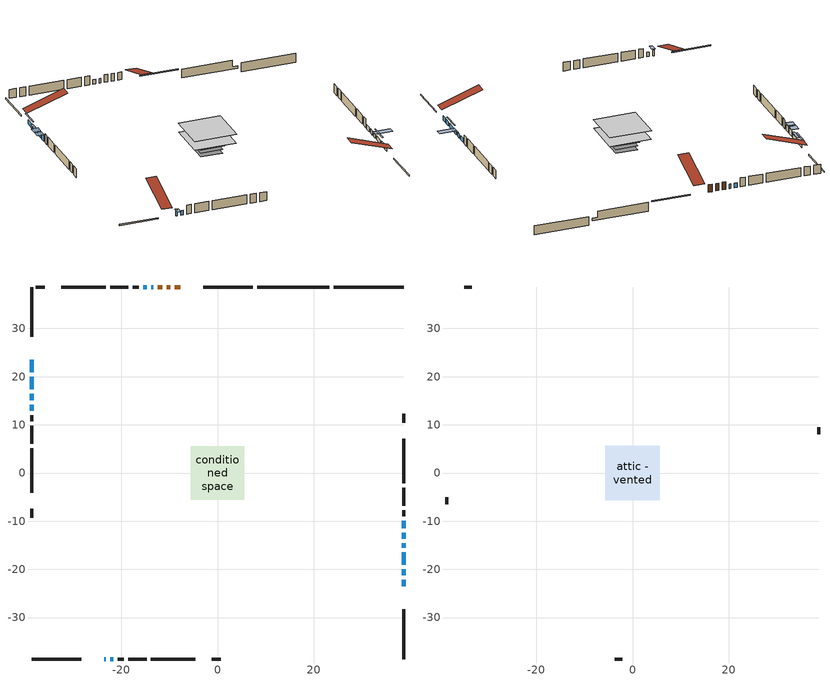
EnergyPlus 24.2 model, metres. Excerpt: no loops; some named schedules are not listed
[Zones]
conditioned space
 floor outside (Floor1 construction): -1,-1 -1,1 1,1 1,-1 z1.37
 floor adiabatic (AdiabaticFloorConstruction): -5.54,-5.54 -5.54,5.54 5.54,5.54 5.54,-5.54 z1.37
 floor foundation (Slab1 construction): -2.9,-2.9 -2.9,2.9 2.9,2.9 2.9,-2.9 z-2.13
 floor foundation (Slab1 construction 1): -2.95,-2.95 -2.95,2.95 2.95,2.95 2.95,-2.95 z-1.07
 floor foundation (Slab3 construction): -3.28,-3.28 -3.28,3.28 3.28,3.28 3.28,-3.28 z0
 wall outside (RimJoist1 construction): 7.34,38.61 -3,38.61 / -38.61,-38.61 -28.27,-38.61 / -38.61,38.61 -38.61,28.27 / 38.61,-38.61 38.61,-28.27 z1.37:1.67
 wall outside (AdiabaticWallConstruction 1): -7.75,38.61 -8.83,38.61 / -9.76,38.61 -10.57,38.61 / -11.5,38.61 -12.41,38.61 z1.37:3.4
 wall outside (AdiabaticWallConstruction): -23.52,-38.61 -23.19,-38.61 z1.37:2.97; -22.26,-38.61 -21.62,-38.61 / -13.33,38.61 -13.73,38.61 / 38.61,-23.52 38.61,-22.19 / 38.61,-21.27 38.61,-20 / -14.65,38.61 -15.42,38.61 / 38.61,-13.61 38.61,-12.39 / 38.61,-11.46 38.61,-9.92 z1.37:2.59; -38.61,23.52 -38.61,20.92 / 38.61,-19.07 38.61,-16.48 z1.37:2.49; -38.61,20 -38.61,17.4 z1.37:2.39; -38.61,16.48 -38.61,15.1 / -38.61,14.18 -38.61,12.96 z1.37:3; 38.61,-15.55 38.61,-14.53 z1.37:2.29
 wall outside (Wall1 construction): -16.35,38.61 -17.62,38.61 / -20.7,-38.61 -19.42,-38.61 / -38.61,12.03 -38.61,10.76 / 38.61,-8.99 38.61,-7.72 z1.37:3.81
 wall outside (Wall2 construction): -18.55,38.61 -22.31,38.61 / -18.49,-38.61 -14.73,-38.61 / -38.61,9.83 -38.61,6.07 / 38.61,-6.79 38.61,-3.03 z1.37:3.81
 wall outside (Wall3 construction): -23.24,38.61 -32.45,38.61 / -13.8,-38.61 -4.59,-38.61 / -38.61,5.14 -38.61,-4.08 / 38.61,-2.1 38.61,7.12 z1.37:3.81
 wall outside (Wall5 construction): -35.81,38.61 -37.68,38.61 / -1.23,-38.61 0.64,-38.61 / -38.61,-7.44 -38.61,-9.3 / 38.61,10.47 38.61,12.34 z1.37:3.81
 wall foundation (FoundationWall1 construction): 38.61,38.61 24.13,38.61 z-2.13:0.31
 wall foundation (FoundationWall2 construction): 8.26,38.61,-1.07 8.26,38.61,1.37 21.71,38.61,1.37 21.71,38.61,-0.39 23.2,38.61,-0.39 23.2,38.61,-1.07
 window (WindowConstruction 11): -23.52,-38.61 -23.19,-38.61 z1.37:2.97
 window (WindowConstruction 5): -22.26,-38.61 -21.62,-38.61 z1.37:2.59
 window (WindowConstruction 6): -13.34,38.61 -13.73,38.61 z1.37:2.59
 window (WindowConstruction 7): -38.61,23.52 -38.61,20.92 z1.37:2.49
 window (WindowConstruction 8): 38.61,-23.52 38.61,-22.2 z1.37:2.59
 window (WindowConstruction 9): 38.61,-21.27 38.61,-20 z1.37:2.59
 window (WindowConstruction 10): 38.61,-19.07 38.61,-16.48 z1.37:2.49
 window (WindowConstruction 13): -38.61,20 -38.61,17.4 z1.37:2.38
 window (WindowConstruction): -38.61,16.48 -38.61,15.1 z1.37:2.99
 window (WindowConstruction 1): -38.61,14.18 -38.61,12.96 z1.37:2.99
 window (WindowConstruction 2): -14.66,38.61 -15.42,38.61 z1.37:2.59
 window (WindowConstruction 3): 38.61,-15.55 38.61,-14.54 z1.37:2.28
 window (WindowConstruction 4): 38.61,-13.61 38.61,-12.39 z1.37:2.59
 window (WindowConstruction 12): 38.61,-11.46 38.61,-9.92 z1.37:2.59
 door (Door): -7.76,38.61 -8.83,38.61 z1.37:3.4
 door (Door 1): -9.76,38.61 -10.57,38.61 z1.37:3.4
 door (Door 2): -11.5,38.61 -12.41,38.61 z1.37:3.4
 ceiling adiabatic (AdiabaticFloorConstruction): 5.54,-5.54 5.54,5.54 -5.54,5.54 -5.54,-5.54 z1.37
attic - vented
 floor to conditioned space (Floor2 construction Reversed): -5.63,-5.63 -5.63,5.63 5.63,5.63 5.63,-5.63 z3.81
 wall outside (Wall4 construction): -33.38,38.61 -34.88,38.61 / -3.66,-38.61 -2.16,-38.61 / -38.61,-5.01 -38.61,-6.51 / 38.61,8.04 38.61,9.54 z1.37:3.81
 roof outside (Roof1 construction): -6.83,38.61,3.81 -6.83,27.63,7.47 -3.93,27.63,7.47 -3.93,38.61,3.81; -24.44,-38.61,3.81 -24.44,-27.63,7.47 -27.34,-27.63,7.47 -27.34,-38.61,3.81; -38.61,24.44,3.81 -27.63,24.44,7.47 -27.63,27.34,7.47 -38.61,27.34,3.81; 38.61,-24.44,3.81 27.63,-24.44,7.47 27.63,-27.34,7.47 38.61,-27.34,3.81
shading: -22.89,-38.61 -23.81,-38.61 -23.81,-40.44 -22.89,-40.44 z3.27; -38.61,19.71 -38.61,24.73 -38.91,24.73 -38.91,19.71 z3.71; 38.61,-15.26 38.61,-20.29 38.91,-20.29 38.91,-15.26 z3.71; -38.61,17.11 -38.61,20.29 -39.22,20.29 -39.22,17.11 z2.68; -38.61,14.81 -38.61,16.77 -40.44,16.77 -40.44,14.81 z3.29; -38.61,12.66 -38.61,14.47 -40.44,14.47 -40.44,12.66 z3.29; 38.61,-14.24 38.61,-15.85 43.18,-15.85 43.18,-14.24 z2.58
[Building]
Building 1: Terrain=Suburbs
[Site:Location]
Halifax Intl AP_NS: Latitude {deg}=44.88; Longitude {deg}=-63.51; Time Zone {hr}=-4; Elevation {m}=145; Keep Site Location Information=Yes
[Site:GroundTemperature:Shallow]
3.15511, 1.33576, 1.19006, 2.05344, 5.51939, 8.9692, 11.96, 13.8546, 14.0156, 12.4746, 9.56009, 6.2161
[Site:WaterMainsTemperature]
Calculation Method=Schedule; Temperature Schedule=mains temperature schedule
[Material] Roughness=Rough; Thermal Absorptance=0.9
Name | Thickness {m} | Conductivity {W/m-K} | Density {kg/m3} | Specific Heat {J/kg-K} | Solar Absorptance | Visible Absorptance
asphalt or fiberglass shingles | 0.00635 | 0.162714 | 1121.4 | 1465.45 | 0.4 | 0.4
ceiling loosefill ins | 0.169333 | 0.0480833 | 16.02 | 1046.75 | 0.7 | 0.7
ceiling stud and cavity | 0.1397 | 0.13334 | 65.682 | 1177.47 | 0.7 | 0.7
concrete 4.0 in. | 0.1016 | 1.803125 | 2242.8 | 837.4 | 0.7 | 0.7
concrete 8.0 in. | 0.2032 | 1.803125 | 2242.8 | 837.4 | 0.7 | 0.7
door material | 0.04445 | 0.053851 | 512.64 | 1214.23 | 0.7 | 0.7
exterior vertical ins | 0.0463172 | 0.029427 | 32.04 | 1214.23 | 0.7 | 0.7
floor covering | 0.0127 | 0.0433444 | 54.468 | 1339.84 | 0.6 | 0.6
floor rigid ins; rim joist rigid ins; wall rigid ins | 0.051816 | 0.029427 | 32.04 | 1214.23 | 0.7 | 0.7
floor rigid ins 1; wall rigid ins 1 | 0.512978 | 0.029427 | 32.04 | 1214.23 | 0.7 | 0.7
floor stud and cavity | 0.1397 | 0.0892238 | 92.3553 | 1139.71 | 0.7 | 0.7
floor stud and cavity 1 | 0.1397 | 1.75129 | 37.0049 | 1207.88 | 0.7 | 0.7
furniture material conditioned space 1 | 0.1524 | 0.115458 | 640.8 | 1214.23 | 0.6 | 0.6
gypsum board | 0.0127 | 0.160291 | 801 | 837.4 | 0.6 | 0.6
gypsum board 1 | 0.0127 | 0.160291 | 801 | 837.4 | 0.7 | 0.7
osb sheathing 0.5 in. | 0.0127 | 0.115458 | 512.64 | 1214.23 | 0.7 | 0.7
osb sheathing 0.75 in. | 0.01905 | 0.115458 | 512.64 | 1214.23 | 0.7 | 0.7
osb sheathing 2.0 in. | 0.0508 | 0.115458 | 512.64 | 1214.23 | 0.7 | 0.7
rim joist stud and cavity | 0.0508 | 0.0405436 | 125.044 | 1163.47 | 0.6 | 0.6
wall stud and cavity | 0.1397 | 0.185807 | 139.0536 | 1170.24 | 0.7 | 0.7
wall stud and cavity 1 | 0.1397 | 0.263589 | 139.0536 | 1170.24 | 0.7 | 0.7
wall stud and cavity 2 | 0.1397 | 0.225397 | 139.0536 | 1170.24 | 0.7 | 0.7
wall stud and cavity 3 | 0.0889 | 6.1454 | 50.32683 | 1063.81 | 0.6 | 0.6
wall stud and cavity 4 | 0.1397 | 0.243651 | 139.0536 | 1170.24 | 0.7 | 0.7
wall stud and cavity 5 | 0.0889 | 0.380278 | 52.3479 | 1209.89 | 0.7 | 0.7
wall stud and cavity 6 | 0.0889 | 0.391764 | 83.0341 | 1211.67 | 0.7 | 0.7
wood siding | 0.0254 | 0.102417 | 544.68 | 1172.36 | 0.4 | 0.4
wood siding 1 | 0.00254 | 0.102417 | 544.68 | 1172.36 | 0.4 | 0.4
wood siding 2; wood siding 3; wood siding 4 | 0.0254 | 0.102417 | 544.68 | 1172.36 | 0.7 | 0.7
[WindowMaterial:SimpleGlazingSystem]
Name | U-Factor {W/m2-K} | Solar Heat Gain Coefficient
WindowMaterial | 2.90259 | 0.68
WindowMaterial 1 | 2.95994 | 0.63
WindowMaterial 10 | 2.94291 | 0.59
WindowMaterial 2 | 2.961077 | 0.56
WindowMaterial 3 | 2.946882 | 0.59
WindowMaterial 4 | 2.98833 | 0.53
WindowMaterial 5 | 3.003662 | 0.49
WindowMaterial 6 | 2.93666 | 0.6
WindowMaterial 7 | 2.93098 | 0.61
WindowMaterial 8 | 3.04681 | 0.55
WindowMaterial 9 | 2.96448 | 0.63
[Construction]
AdiabaticFloorConstruction: floor stud and cavity 1, floor rigid ins 1, osb sheathing 0.75 in., floor covering
AdiabaticWallConstruction: wood siding 3, wall rigid ins 1, wall stud and cavity 5, gypsum board
AdiabaticWallConstruction 1: wood siding 4, wall rigid ins 1, wall stud and cavity 5, gypsum board
Door; Door 1; Door 2: door material
Floor1 construction: floor stud and cavity, floor rigid ins, osb sheathing 0.75 in., floor covering
Floor2 construction Reversed: gypsum board, ceiling stud and cavity, ceiling loosefill ins
FoundationWall1 construction: concrete 8.0 in., gypsum board 1
FoundationWall2 construction: concrete 8.0 in.
furniture construction conditioned space 1: furniture material conditioned space 1
PartitionWallConstruction: gypsum board, wall stud and cavity 6, gypsum board
RimJoist1 construction: wood siding 2, rim joist rigid ins, osb sheathing 2.0 in., rim joist stud and cavity
Roof1 construction: asphalt or fiberglass shingles
Slab1 construction; Slab1 construction 1; Slab3 construction: concrete 4.0 in.
Wall1 construction: wood siding, wall rigid ins, osb sheathing 0.5 in., wall stud and cavity, gypsum board
Wall2 construction: wood siding, wall rigid ins, osb sheathing 0.5 in., wall stud and cavity 1, gypsum board
Wall3 construction: wood siding, wall rigid ins, osb sheathing 0.5 in., wall stud and cavity 2, gypsum board
Wall4 construction: wood siding 1, wall stud and cavity 3
Wall5 construction: wood siding, wall rigid ins, osb sheathing 0.5 in., wall stud and cavity 4, gypsum board
WindowConstruction: WindowMaterial
WindowConstruction 1: WindowMaterial 1
WindowConstruction 10; WindowConstruction 7: WindowMaterial 6
WindowConstruction 11: WindowMaterial 8
WindowConstruction 12: WindowMaterial 9
WindowConstruction 13: WindowMaterial 10
WindowConstruction 2; WindowConstruction 3: WindowMaterial 2
WindowConstruction 4: WindowMaterial 3
WindowConstruction 5; WindowConstruction 9: WindowMaterial 4
WindowConstruction 6: WindowMaterial 5
WindowConstruction 8: WindowMaterial 7
[Zone] Multiplier=1; Part of Total Floor Area=Yes
Name | Volume {m3}
attic - vented | 75.4318
conditioned space | 608.6
[Space]
Name | Zone | Volume {m3}
attic - vented 1 | attic - vented | 75.4318
conditioned space 1 | conditioned space | 608.6
[ZoneInfiltration:EffectiveLeakageArea]
infil attic - vented 1: Zone or Space=attic - vented 1; Schedule=Always On Discrete; Effective Air Leakage Area {cm2}=4549.25; Stack Coefficient=0.00042399; Wind Coefficient=1.39123e-05
[ZoneMixing]
whole house fan mix: Zone or Space=attic - vented; Schedule=Always On Continuous; Design Flow Rate Calculation Method=Flow/Zone; Design Flow Rate {m3/s}=0; Source Zone or Space=conditioned space
[SurfaceProperty:ExposedFoundationPerimeter] Exposed Perimeter Calculation Method=TotalExposedPerimeter
Name | Total Exposed Perimeter {m}
Slab1 | 14.478
Slab1 1 | 14.935
Slab3 | 17.069
[InternalMass] Zone or ZoneList=conditioned space; Space or SpaceList=conditioned space 1
Name | Construction | Surface Area {m2}
furniture mass conditioned space 1 | furniture construction conditioned space 1 | 95.3601
partition wall mass | PartitionWallConstruction | 238.4
[Lights]
interior lighting: Zone or ZoneList or Space or SpaceList=conditioned space 1; Schedule=interior lighting schedule; Design Level Calculation Method=LightingLevel; Lighting Level {W}=343.2; Return Air Fraction=0; Fraction Radiant=0.6; Fraction Visible=0.2; Fraction Replaceable=1
[People]
occupants: Zone or ZoneList or Space or SpaceList=conditioned space 1; Number of People Schedule=occupants schedule; Number of People Calculation Method=People; Number of People=3; Fraction Radiant=0.314171; Sensible Heat Fraction=0.56303; Activity Level Schedule=occupants activity schedule; Carbon Dioxide Generation Rate {m3/s-W}=0; Enable ASHRAE 55 Comfort Warnings=No; Mean Radiant Temperature Calculation Type=EnclosureAveraged
[ElectricEquipment] Zone or ZoneList or Space or SpaceList=conditioned space 1; Design Level Calculation Method=EquipmentLevel
Name | Schedule | Design Level {W} | Fraction Latent | Fraction Radiant | Fraction Lost
clothes dryer | clothes dryer schedule | 140.772 | 0.015 | 0.081 | 0.85
clothes washer | clothes washer schedule | 32.1985 | 0.03 | 0.162 | 0.7
cooking range | cooking range schedule | 215.147 | 0.08 | 0.432 | 0.2
dishwasher | dishwasher schedule | 66.8632 | 0.3 | 0.18 | 0.4
fridge | fridge schedule | 72.9452 | 0 | 0.6 | 0
mech vent house fan | mech vent house fan schedule | 19.9167 | 0 | 0 | 0.5
mech vent house fan cfis | mech vent house fan cfis schedule | 0 | 0 | 0 | 0
misc plug loads | misc plug loads schedule | 494.7 | 0.045 | 0.513 | 0.1
whole house fan | Always On Discrete | 0 | 0 | 0 | 1
[OtherEquipment] Zone or ZoneList or Space or SpaceList=conditioned space 1; Design Level Calculation Method=EquipmentLevel
Name | Fuel Type | Schedule | Design Level {W} | Fraction Latent | Fraction Radiant | Fraction Lost
clothes dryer 1 | Electricity | clothes dryer schedule | 0 | 0.015 | 0.081 | 0.85
cooking range 1 | Electricity | cooking range schedule | 0 | 0.08 | 0.432 | 0.2
general water use latent | None | general water use schedule | 62.594 | 1 | 0 | 0
general water use sensible | None | general water use schedule | -61.6891 | 0 | 0.6 | 0
mech vent house fan latent load | None | Always On Discrete | 0 | 1 | 0 | 0
mech vent house fan sensible load | None | Always On Discrete | 0 | 0 | 0 | 0
water heater energy adjustment1 | Electricity | Always On Discrete | 0.01 | 0 | 0 | 1
[ZoneInfiltration:DesignFlowRate] Zone or ZoneList or Space or SpaceList=conditioned space 1; Schedule=Always On Discrete; Design Flow Rate Calculation Method=Flow/Zone; Design Flow Rate {m3/s}=0
infil flow; natural vent flow; whole house fan flow
[Foundation:Kiva] Initial Indoor Air Temperature {C}=18; Wall Depth Below Slab {m}=0.2032
Name | Wall Height Above Grade {m} | Custom Block Material Name 1 | Custom Block Depth 1 {m} | Custom Block X Position 1 {m} | Custom Block Z Position 1 {m}
Foundation Kiva 1 | 0.309982 | exterior vertical ins | 2.43998 | 0.2159 | 0
Foundation Kiva 2 | 1.36998
Foundation Kiva 3 | 0.1016
[Foundation:Kiva:Settings]
Soil Conductivity {W/m-K}=0.849921; Soil Density {kg/m3}=1842.3; Soil Specific Heat {J/kg-K}=418.7; Ground Solar Absorptivity=0.9; Ground Thermal Absorptivity=0.9; Ground Surface Roughness {m}=0.03; Far-Field Width {m}=40; Deep-Ground Boundary Condition=ZeroFlux; Deep-Ground Depth {m}=40; Minimum Cell Dimension {m}=0.2; Maximum Cell Growth Coefficient=3; Simulation Timestep=Timestep
[Exterior:Lights]
exterior lighting: Schedule=exterior lighting schedule; Design Level {W}=75.6
[Schedule:Constant]
Name | Hourly Value
Always On Continuous; mech vent house fan schedule; mech vent house fan cfis schedule; Always On Discrete | 1
occupants activity schedule | 117.228
fridge schedule | 0
[Schedule:Week:Daily]
interior lighting schedule Week Rule - Jan1-Jan27: interior lighting schedule day, interior lighting schedule day, interior lighting schedule day, interior lighting schedule day, interior lighting schedule day, interior lighting schedule day, interior lighting schedule day, interior lighting schedule default day, interior lighting schedule default day, interior lighting schedule default day, interior lighting schedule default day, interior lighting schedule default day
interior lighting schedule Week Rule - Jan28-Feb3: interior lighting schedule day, interior lighting schedule day, interior lighting schedule day, interior lighting schedule day, interior lighting schedule day 1, interior lighting schedule day 1, interior lighting schedule day 1, interior lighting schedule default day, interior lighting schedule default day, interior lighting schedule default day, interior lighting schedule default day, interior lighting schedule default day
interior lighting schedule Week Rule - Feb4-Feb24: interior lighting schedule day 1, interior lighting schedule day 1, interior lighting schedule day 1, interior lighting schedule day 1, interior lighting schedule day 1, interior lighting schedule day 1, interior lighting schedule day 1, interior lighting schedule default day, interior lighting schedule default day, interior lighting schedule default day, interior lighting schedule default day, interior lighting schedule default day
interior lighting schedule Week Rule - Feb25-Mar3: interior lighting schedule day 1, interior lighting schedule day 1, interior lighting schedule day 1, interior lighting schedule day 1, interior lighting schedule day 2, interior lighting schedule day 2, interior lighting schedule day 2, interior lighting schedule default day, interior lighting schedule default day, interior lighting schedule default day, interior lighting schedule default day, interior lighting schedule default day
interior lighting schedule Week Rule - Mar4-Mar31: interior lighting schedule day 2, interior lighting schedule day 2, interior lighting schedule day 2, interior lighting schedule day 2, interior lighting schedule day 2, interior lighting schedule day 2, interior lighting schedule day 2, interior lighting schedule default day, interior lighting schedule default day, interior lighting schedule default day, interior lighting schedule default day, interior lighting schedule default day
interior lighting schedule Week Rule - Apr1-Apr28: interior lighting schedule day 3, interior lighting schedule day 3, interior lighting schedule day 3, interior lighting schedule day 3, interior lighting schedule day 3, interior lighting schedule day 3, interior lighting schedule day 3, interior lighting schedule default day, interior lighting schedule default day, interior lighting schedule default day, interior lighting schedule default day, interior lighting schedule default day
interior lighting schedule Week Rule - Apr29-May5: interior lighting schedule day 3, interior lighting schedule day 3, interior lighting schedule day 4, interior lighting schedule day 4, interior lighting schedule day 4, interior lighting schedule day 4, interior lighting schedule day 4, interior lighting schedule default day, interior lighting schedule default day, interior lighting schedule default day, interior lighting schedule default day, interior lighting schedule default day
interior lighting schedule Week Rule - May6-May26: interior lighting schedule day 4, interior lighting schedule day 4, interior lighting schedule day 4, interior lighting schedule day 4, interior lighting schedule day 4, interior lighting schedule day 4, interior lighting schedule day 4, interior lighting schedule default day, interior lighting schedule default day, interior lighting schedule default day, interior lighting schedule default day, interior lighting schedule default day
interior lighting schedule Week Rule - May27-Jun2: interior lighting schedule day 4, interior lighting schedule day 4, interior lighting schedule day 4, interior lighting schedule day 4, interior lighting schedule day 4, interior lighting schedule day 5, interior lighting schedule day 5, interior lighting schedule default day, interior lighting schedule default day, interior lighting schedule default day, interior lighting schedule default day, interior lighting schedule default day
interior lighting schedule Week Rule - Jun3-Jun30: interior lighting schedule day 5, interior lighting schedule day 5, interior lighting schedule day 5, interior lighting schedule day 5, interior lighting schedule day 5, interior lighting schedule day 5, interior lighting schedule day 5, interior lighting schedule default day, interior lighting schedule default day, interior lighting schedule default day, interior lighting schedule default day, interior lighting schedule default day
interior lighting schedule Week Rule - Jul1-Jul28: interior lighting schedule day 6, interior lighting schedule day 6, interior lighting schedule day 6, interior lighting schedule day 6, interior lighting schedule day 6, interior lighting schedule day 6, interior lighting schedule day 6, interior lighting schedule default day, interior lighting schedule default day, interior lighting schedule default day, interior lighting schedule default day, interior lighting schedule default day
interior lighting schedule Week Rule - Jul29-Aug4: interior lighting schedule day 6, interior lighting schedule day 6, interior lighting schedule day 6, interior lighting schedule day 7, interior lighting schedule day 7, interior lighting schedule day 7, interior lighting schedule day 7, interior lighting schedule default day, interior lighting schedule default day, interior lighting schedule default day, interior lighting schedule default day, interior lighting schedule default day
interior lighting schedule Week Rule - Aug5-Aug25: interior lighting schedule day 7, interior lighting schedule day 7, interior lighting schedule day 7, interior lighting schedule day 7, interior lighting schedule day 7, interior lighting schedule day 7, interior lighting schedule day 7, interior lighting schedule default day, interior lighting schedule default day, interior lighting schedule default day, interior lighting schedule default day, interior lighting schedule default day
interior lighting schedule Week Rule - Aug26-Sep1: interior lighting schedule day 7, interior lighting schedule day 7, interior lighting schedule day 7, interior lighting schedule day 7, interior lighting schedule day 7, interior lighting schedule day 7, interior lighting schedule day 8, interior lighting schedule default day, interior lighting schedule default day, interior lighting schedule default day, interior lighting schedule default day, interior lighting schedule default day
interior lighting schedule Week Rule - Sep2-Sep29: interior lighting schedule day 8, interior lighting schedule day 8, interior lighting schedule day 8, interior lighting schedule day 8, interior lighting schedule day 8, interior lighting schedule day 8, interior lighting schedule day 8, interior lighting schedule default day, interior lighting schedule default day, interior lighting schedule default day, interior lighting schedule default day, interior lighting schedule default day
interior lighting schedule Week Rule - Sep30-Oct6: interior lighting schedule day 8, interior lighting schedule day 9, interior lighting schedule day 9, interior lighting schedule day 9, interior lighting schedule day 9, interior lighting schedule day 9, interior lighting schedule day 9, interior lighting schedule default day, interior lighting schedule default day, interior lighting schedule default day, interior lighting schedule default day, interior lighting schedule default day
interior lighting schedule Week Rule - Oct7-Oct27: interior lighting schedule day 9, interior lighting schedule day 9, interior lighting schedule day 9, interior lighting schedule day 9, interior lighting schedule day 9, interior lighting schedule day 9, interior lighting schedule day 9, interior lighting schedule default day, interior lighting schedule default day, interior lighting schedule default day, interior lighting schedule default day, interior lighting schedule default day
interior lighting schedule Week Rule - Oct28-Nov3: interior lighting schedule day 9, interior lighting schedule day 9, interior lighting schedule day 9, interior lighting schedule day 9, interior lighting schedule day 10, interior lighting schedule day 10, interior lighting schedule day 10, interior lighting schedule default day, interior lighting schedule default day, interior lighting schedule default day, interior lighting schedule default day, interior lighting schedule default day
interior lighting schedule Week Rule - Nov4-Nov24: interior lighting schedule day 10, interior lighting schedule day 10, interior lighting schedule day 10, interior lighting schedule day 10, interior lighting schedule day 10, interior lighting schedule day 10, interior lighting schedule day 10, interior lighting schedule default day, interior lighting schedule default day, interior lighting schedule default day, interior lighting schedule default day, interior lighting schedule default day
interior lighting schedule Week Rule - Nov25-Dec1: interior lighting schedule day 10, interior lighting schedule day 10, interior lighting schedule day 10, interior lighting schedule day 10, interior lighting schedule day 10, interior lighting schedule day 10, interior lighting schedule day 11, interior lighting schedule default day, interior lighting schedule default day, interior lighting schedule default day, interior lighting schedule default day, interior lighting schedule default day
interior lighting schedule Week Rule - Dec2-Dec31: interior lighting schedule day 11, interior lighting schedule day 11, interior lighting schedule day 11, interior lighting schedule day 11, interior lighting schedule day 11, interior lighting schedule day 11, interior lighting schedule day 11, interior lighting schedule default day, interior lighting schedule default day, interior lighting schedule default day, interior lighting schedule default day, interior lighting schedule default day
occupants schedule Week Rule - Jan1-Dec31: occupants schedule day, occupants schedule day, occupants schedule day, occupants schedule day, occupants schedule day, occupants schedule day, occupants schedule day, occupants schedule default day, occupants schedule default day, occupants schedule default day, occupants schedule default day, occupants schedule default day
clothes dryer schedule Week Rule - Jan1-Dec31: clothes dryer schedule day, clothes dryer schedule day, clothes dryer schedule day, clothes dryer schedule day, clothes dryer schedule day, clothes dryer schedule day, clothes dryer schedule day, clothes dryer schedule default day, clothes dryer schedule default day, clothes dryer schedule default day, clothes dryer schedule default day, clothes dryer schedule default day
clothes washer schedule Week Rule - Jan1-Dec31: clothes washer schedule day, clothes washer schedule day, clothes washer schedule day, clothes washer schedule day, clothes washer schedule day, clothes washer schedule day, clothes washer schedule day, clothes washer schedule default day, clothes washer schedule default day, clothes washer schedule default day, clothes washer schedule default day, clothes washer schedule default day
cooking range schedule Week Rule - Jan1-Dec31: cooking range schedule day, cooking range schedule day, cooking range schedule day, cooking range schedule day, cooking range schedule day, cooking range schedule day, cooking range schedule day, cooking range schedule default day, cooking range schedule default day, cooking range schedule default day, cooking range schedule default day, cooking range schedule default day
dishwasher schedule Week Rule - Jan1-Dec31: dishwasher schedule day, dishwasher schedule day, dishwasher schedule day, dishwasher schedule day, dishwasher schedule day, dishwasher schedule day, dishwasher schedule day, dishwasher schedule default day, dishwasher schedule default day, dishwasher schedule default day, dishwasher schedule default day, dishwasher schedule default day
misc plug loads schedule Week Rule - Jan1-Dec31: misc plug loads schedule day, misc plug loads schedule day, misc plug loads schedule day, misc plug loads schedule day, misc plug loads schedule day, misc plug loads schedule day, misc plug loads schedule day, misc plug loads schedule default day, misc plug loads schedule default day, misc plug loads schedule default day, misc plug loads schedule default day, misc plug loads schedule default day
general water use schedule Week Rule - Jan1-Dec31: general water use schedule day, general water use schedule day, general water use schedule day, general water use schedule day, general water use schedule day, general water use schedule day, general water use schedule day, general water use schedule default day, general water use schedule default day, general water use schedule default day, general water use schedule default day, general water use schedule default day
exterior lighting schedule Week Rule - Jan1-Jan27: exterior lighting schedule day, exterior lighting schedule day, exterior lighting schedule day, exterior lighting schedule day, exterior lighting schedule day, exterior lighting schedule day, exterior lighting schedule day, exterior lighting schedule default day, exterior lighting schedule default day, exterior lighting schedule default day, exterior lighting schedule default day, exterior lighting schedule default day
exterior lighting schedule Week Rule - Jan28-Feb3: exterior lighting schedule day, exterior lighting schedule day, exterior lighting schedule day, exterior lighting schedule day, exterior lighting schedule day 1, exterior lighting schedule day 1, exterior lighting schedule day 1, exterior lighting schedule default day, exterior lighting schedule default day, exterior lighting schedule default day, exterior lighting schedule default day, exterior lighting schedule default day
exterior lighting schedule Week Rule - Feb4-Feb24: exterior lighting schedule day 1, exterior lighting schedule day 1, exterior lighting schedule day 1, exterior lighting schedule day 1, exterior lighting schedule day 1, exterior lighting schedule day 1, exterior lighting schedule day 1, exterior lighting schedule default day, exterior lighting schedule default day, exterior lighting schedule default day, exterior lighting schedule default day, exterior lighting schedule default day
exterior lighting schedule Week Rule - Feb25-Mar3: exterior lighting schedule day 1, exterior lighting schedule day 1, exterior lighting schedule day 1, exterior lighting schedule day 1, exterior lighting schedule day 2, exterior lighting schedule day 2, exterior lighting schedule day 2, exterior lighting schedule default day, exterior lighting schedule default day, exterior lighting schedule default day, exterior lighting schedule default day, exterior lighting schedule default day
exterior lighting schedule Week Rule - Mar4-Mar31: exterior lighting schedule day 2, exterior lighting schedule day 2, exterior lighting schedule day 2, exterior lighting schedule day 2, exterior lighting schedule day 2, exterior lighting schedule day 2, exterior lighting schedule day 2, exterior lighting schedule default day, exterior lighting schedule default day, exterior lighting schedule default day, exterior lighting schedule default day, exterior lighting schedule default day
exterior lighting schedule Week Rule - Apr1-Apr28: exterior lighting schedule day 3, exterior lighting schedule day 3, exterior lighting schedule day 3, exterior lighting schedule day 3, exterior lighting schedule day 3, exterior lighting schedule day 3, exterior lighting schedule day 3, exterior lighting schedule default day, exterior lighting schedule default day, exterior lighting schedule default day, exterior lighting schedule default day, exterior lighting schedule default day
exterior lighting schedule Week Rule - Apr29-May5: exterior lighting schedule day 3, exterior lighting schedule day 3, exterior lighting schedule day 4, exterior lighting schedule day 4, exterior lighting schedule day 4, exterior lighting schedule day 4, exterior lighting schedule day 4, exterior lighting schedule default day, exterior lighting schedule default day, exterior lighting schedule default day, exterior lighting schedule default day, exterior lighting schedule default day
exterior lighting schedule Week Rule - May6-May26: exterior lighting schedule day 4, exterior lighting schedule day 4, exterior lighting schedule day 4, exterior lighting schedule day 4, exterior lighting schedule day 4, exterior lighting schedule day 4, exterior lighting schedule day 4, exterior lighting schedule default day, exterior lighting schedule default day, exterior lighting schedule default day, exterior lighting schedule default day, exterior lighting schedule default day
exterior lighting schedule Week Rule - May27-Jun2: exterior lighting schedule day 4, exterior lighting schedule day 4, exterior lighting schedule day 4, exterior lighting schedule day 4, exterior lighting schedule day 4, exterior lighting schedule day 5, exterior lighting schedule day 5, exterior lighting schedule default day, exterior lighting schedule default day, exterior lighting schedule default day, exterior lighting schedule default day, exterior lighting schedule default day
exterior lighting schedule Week Rule - Jun3-Jun30: exterior lighting schedule day 5, exterior lighting schedule day 5, exterior lighting schedule day 5, exterior lighting schedule day 5, exterior lighting schedule day 5, exterior lighting schedule day 5, exterior lighting schedule day 5, exterior lighting schedule default day, exterior lighting schedule default day, exterior lighting schedule default day, exterior lighting schedule default day, exterior lighting schedule default day
exterior lighting schedule Week Rule - Jul1-Jul28: exterior lighting schedule day 6, exterior lighting schedule day 6, exterior lighting schedule day 6, exterior lighting schedule day 6, exterior lighting schedule day 6, exterior lighting schedule day 6, exterior lighting schedule day 6, exterior lighting schedule default day, exterior lighting schedule default day, exterior lighting schedule default day, exterior lighting schedule default day, exterior lighting schedule default day
exterior lighting schedule Week Rule - Jul29-Aug4: exterior lighting schedule day 6, exterior lighting schedule day 6, exterior lighting schedule day 6, exterior lighting schedule day 7, exterior lighting schedule day 7, exterior lighting schedule day 7, exterior lighting schedule day 7, exterior lighting schedule default day, exterior lighting schedule default day, exterior lighting schedule default day, exterior lighting schedule default day, exterior lighting schedule default day
exterior lighting schedule Week Rule - Aug5-Aug25: exterior lighting schedule day 7, exterior lighting schedule day 7, exterior lighting schedule day 7, exterior lighting schedule day 7, exterior lighting schedule day 7, exterior lighting schedule day 7, exterior lighting schedule day 7, exterior lighting schedule default day, exterior lighting schedule default day, exterior lighting schedule default day, exterior lighting schedule default day, exterior lighting schedule default day
exterior lighting schedule Week Rule - Aug26-Sep1: exterior lighting schedule day 7, exterior lighting schedule day 7, exterior lighting schedule day 7, exterior lighting schedule day 7, exterior lighting schedule day 7, exterior lighting schedule day 7, exterior lighting schedule day 8, exterior lighting schedule default day, exterior lighting schedule default day, exterior lighting schedule default day, exterior lighting schedule default day, exterior lighting schedule default day
exterior lighting schedule Week Rule - Sep2-Sep29: exterior lighting schedule day 8, exterior lighting schedule day 8, exterior lighting schedule day 8, exterior lighting schedule day 8, exterior lighting schedule day 8, exterior lighting schedule day 8, exterior lighting schedule day 8, exterior lighting schedule default day, exterior lighting schedule default day, exterior lighting schedule default day, exterior lighting schedule default day, exterior lighting schedule default day
[Schedule:Year]
interior lighting schedule: interior lighting schedule Week Rule - Jan1-Jan27, 1, 1, 1, 27, interior lighting schedule Week Rule - Jan28-Feb3, 1, 28, 2, 3, interior lighting schedule Week Rule - Feb4-Feb24, 2, 4, 2, 24, interior lighting schedule Week Rule - Feb25-Mar3, 2, 25, 3, 3, interior lighting schedule Week Rule - Mar4-Mar31, 3, 4, 3, 31, interior lighting schedule Week Rule - Apr1-Apr28, 4, 1, 4, 28, interior lighting schedule Week Rule - Apr29-May5, 4, 29, 5, 5, interior lighting schedule Week Rule - May6-May26, 5, 6, 5, 26, interior lighting schedule Week Rule - May27-Jun2, 5, 27, 6, 2, interior lighting schedule Week Rule - Jun3-Jun30, 6, 3, 6, 30, interior lighting schedule Week Rule - Jul1-Jul28, 7, 1, 7, 28, interior lighting schedule Week Rule - Jul29-Aug4, 7, 29, 8, 4, interior lighting schedule Week Rule - Aug5-Aug25, 8, 5, 8, 25, interior lighting schedule Week Rule - Aug26-Sep1, 8, 26, 9, 1, interior lighting schedule Week Rule - Sep2-Sep29, 9, 2, 9, 29, interior lighting schedule Week Rule - Sep30-Oct6, 9, 30, 10, 6, interior lighting schedule Week Rule - Oct7-Oct27, 10, 7, 10, 27, interior lighting schedule Week Rule - Oct28-Nov3, 10, 28, 11, 3, interior lighting schedule Week Rule - Nov4-Nov24, 11, 4, 11, 24, interior lighting schedule Week Rule - Nov25-Dec1, 11, 25, 12, 1, interior lighting schedule Week Rule - Dec2-Dec31, 12, 2, 12, 31
occupants schedule: occupants schedule Week Rule - Jan1-Dec31, 1, 1, 12, 31
clothes dryer schedule: clothes dryer schedule Week Rule - Jan1-Dec31, 1, 1, 12, 31
clothes washer schedule: clothes washer schedule Week Rule - Jan1-Dec31, 1, 1, 12, 31
cooking range schedule: cooking range schedule Week Rule - Jan1-Dec31, 1, 1, 12, 31
dishwasher schedule: dishwasher schedule Week Rule - Jan1-Dec31, 1, 1, 12, 31
misc plug loads schedule: misc plug loads schedule Week Rule - Jan1-Dec31, 1, 1, 12, 31
general water use schedule: general water use schedule Week Rule - Jan1-Dec31, 1, 1, 12, 31
exterior lighting schedule: exterior lighting schedule Week Rule - Jan1-Jan27, 1, 1, 1, 27, exterior lighting schedule Week Rule - Jan28-Feb3, 1, 28, 2, 3, exterior lighting schedule Week Rule - Feb4-Feb24, 2, 4, 2, 24, exterior lighting schedule Week Rule - Feb25-Mar3, 2, 25, 3, 3, exterior lighting schedule Week Rule - Mar4-Mar31, 3, 4, 3, 31, exterior lighting schedule Week Rule - Apr1-Apr28, 4, 1, 4, 28, exterior lighting schedule Week Rule - Apr29-May5, 4, 29, 5, 5, exterior lighting schedule Week Rule - May6-May26, 5, 6, 5, 26, exterior lighting schedule Week Rule - May27-Jun2, 5, 27, 6, 2, exterior lighting schedule Week Rule - Jun3-Jun30, 6, 3, 6, 30, exterior lighting schedule Week Rule - Jul1-Jul28, 7, 1, 7, 28, exterior lighting schedule Week Rule - Jul29-Aug4, 7, 29, 8, 4, exterior lighting schedule Week Rule - Aug5-Aug25, 8, 5, 8, 25, exterior lighting schedule Week Rule - Aug26-Sep1, 8, 26, 9, 1, exterior lighting schedule Week Rule - Sep2-Sep29, 9, 2, 9, 29, exterior lighting schedule Week Rule - Sep30-Oct6, 9, 30, 10, 6, exterior lighting schedule Week Rule - Oct7-Oct27, 10, 7, 10, 27, exterior lighting schedule Week Rule - Oct28-Nov3, 10, 28, 11, 3, exterior lighting schedule Week Rule - Nov4-Nov24, 11, 4, 11, 24, exterior lighting schedule Week Rule - Nov25-Dec1, 11, 25, 12, 1, exterior lighting schedule Week Rule - Dec2-Dec31, 12, 2, 12, 31
[Schedule:Compact]
mains temperature schedule: Through: 01/01, For: AllDays, Until: 24:00, 7.41, Through: 01/02, For: AllDays, Until: 24:00, 7.34833, Through: 01/03, For: AllDays, Until: 24:00, 7.28778, Through: 01/04, For: AllDays, Until: 24:00, 7.22889, Through: 01/05, For: AllDays, Until: 24:00, 7.17056, Through: 01/06, For: AllDays, Until: 24:00, 7.11333, Through: 01/07, For: AllDays, Until: 24:00, 7.05722, Through: 01/08, For: AllDays, Until: 24:00, 7.00167, Through: 01/09, For: AllDays, Until: 24:00, 6.94778, Through: 01/10, For: AllDays, Until: 24:00, 6.895, Through: 01/11, For: AllDays, Until: 24:00, 6.84333, Through: 01/12, For: AllDays, Until: 24:00, 6.79278, Through: 01/13, For: AllDays, Until: 24:00, 6.74389, Through: 01/14, For: AllDays, Until: 24:00, 6.69556, Through: 01/15, For: AllDays, Until: 24:00, 6.64889, Through: 01/16, For: AllDays, Until: 24:00, 6.60278, Through: 01/17, For: AllDays, Until: 24:00, 6.55833, Through: 01/18, For: AllDays, Until: 24:00, 6.515, Through: 01/19, For: AllDays, Until: 24:00, 6.47333, Through: 01/20, For: AllDays, Until: 24:00, 6.43278, Through: 01/21, For: AllDays, Until: 24:00, 6.39333, Through: 01/22, For: AllDays, Until: 24:00, 6.355, Through: 01/23, For: AllDays, Until: 24:00, 6.31833, Through: 01/24, For: AllDays, Until: 24:00, 6.28278, Through: 01/25, For: AllDays, Until: 24:00, 6.24889, Through: 01/26, For: AllDays, Until: 24:00, 6.21611, Through: 01/27, For: AllDays, Until: 24:00, 6.18444, Through: 01/28, For: AllDays, Until: 24:00, 6.15444, Through: 01/29, For: AllDays, Until: 24:00, 6.12556, Through: 01/30, For: AllDays, Until: 24:00, 6.09833, Through: 01/31, For: AllDays, Until: 24:00, 6.07222, Through: 02/01, For: AllDays, Until: 24:00, 6.04778, Through: 02/02, For: AllDays, Until: 24:00, 6.02444, Through: 02/03, For: AllDays, Until: 24:00, 6.00278, Through: 02/04, For: AllDays, Until: 24:00, 5.98222, Through: 02/05, For: AllDays, Until: 24:00, 5.96333, Through: 02/06, For: AllDays, Until: 24:00, 5.94556, Through: 02/07, For: AllDays, Until: 24:00, 5.92944, Through: 02/08, For: AllDays, Until: 24:00, 5.915, Through: 02/09, For: AllDays, Until: 24:00, 5.90167, Through: 02/10, For: AllDays, Until: 24:00, 5.89, Through: 02/11, For: AllDays, Until: 24:00, 5.87944, Through: 02/12, For: AllDays, Until: 24:00, 5.87056, Through: 02/13, For: AllDays, Until: 24:00, 5.86333, Through: 02/14, For: AllDays, Until: 24:00, 5.85722, Through: 02/15, For: AllDays, Until: 24:00, 5.85278, Through: 02/16, For: AllDays, Until: 24:00, 5.84944, Through: 02/17, For: AllDays, Until: 24:00, 5.84833, Through: 02/18, For: AllDays, Until: 24:00, 5.84778, Through: 02/19, For: AllDays, Until: 24:00, 5.84944, Through: 02/20, For: AllDays, Until: 24:00, 5.85167, Through: 02/21, For: AllDays, Until: 24:00, 5.85611, Through: 02/22, For: AllDays, Until: 24:00, 5.86167, Through: 02/23, For: AllDays, Until: 24:00, 5.86889, Through: 02/24, For: AllDays, Until: 24:00, 5.87722, Through: 02/25, For: AllDays, Until: 24:00, 5.88722, Through: 02/26, For: AllDays, Until: 24:00, 5.89889, Through: 02/27, For: AllDays, Until: 24:00, 5.91167, Through: 02/28, For: AllDays, Until: 24:00, 5.92611, Through: 03/01, For: AllDays, Until: 24:00, 5.94222, Through: 03/02, For: AllDays, Until: 24:00, 5.95944, Through: 03/03, For: AllDays, Until: 24:00, 5.97778, Through: 03/04, For: AllDays, Until: 24:00, 5.99778, Through: 03/05, For: AllDays, Until: 24:00, 6.01944, Through: 03/06, For: AllDays, Until: 24:00, 6.04222, Through: 03/07, For: AllDays, Until: 24:00, 6.06667, Through: 03/08, For: AllDays, Until: 24:00, 6.09222, Through: 03/09, For: AllDays, Until: 24:00, 6.11944, Through: 03/10, For: AllDays, Until: 24:00, 6.14778, Through: 03/11, For: AllDays, Until: 24:00, 6.17722, Through: 03/12, For: AllDays, Until: 24:00, 6.20833, Through: 03/13, For: AllDays, Until: 24:00, 6.24111, Through: 03/14, For: AllDays, Until: 24:00, 6.275, Through: 03/15, For: AllDays, Until: 24:00, 6.31, Through: 03/16, For: AllDays, Until: 24:00, 6.34667, Through: 03/17, For: AllDays, Until: 24:00, 6.38444, Through: 03/18, For: AllDays, Until: 24:00, 6.42333, Through: 03/19, For: AllDays, Until: 24:00, 6.46389, Through: 03/20, For: AllDays, Until: 24:00, 6.50556, Through: 03/21, For: AllDays, Until: 24:00, 6.54833, Through: 03/22, For: AllDays, Until: 24:00, 6.59278, Through: 03/23, For: AllDays, Until: 24:00, 6.63833, Through: 03/24, For: AllDays, Until: 24:00, 6.685, Through: 03/25, For: AllDays, Until: 24:00, 6.73278, Through: 03/26, For: AllDays, Until: 24:00, 6.78167, Through: 03/27, For: AllDays, Until: 24:00, 6.83167, Through: 03/28, For: AllDays, Until: 24:00, 6.88333, Through: 03/29, For: AllDays, Until: 24:00, 6.93611, Through: 03/30, For: AllDays, Until: 24:00, 6.98944, Through: 03/31, For: AllDays, Until: 24:00, 7.04444, Through: 04/01, For: AllDays, Until: 24:00, 7.1, Through: 04/02, For: AllDays, Until: 24:00, 7.15722, Through: 04/03, For: AllDays, Until: 24:00, 7.21556, Through: 04/04, For: AllDays, Until: 24:00, 7.27444, Through: 04/05, For: AllDays, Until: 24:00, 7.33444, Through: 04/06, For: AllDays, Until: 24:00, 7.39556, Through: 04/07, For: AllDays, Until: 24:00, 7.45778, Through: 04/08, For: AllDays, Until: 24:00, 7.52111, Through: 04/09, For: AllDays, Until: 24:00, 7.585, Through: 04/10, For: AllDays, Until: 24:00, 7.65, Through: 04/11, For: AllDays, Until: 24:00, 7.71611, Through: 04/12, For: AllDays, Until: 24:00, 7.78333, Through: 04/13, For: AllDays, Until: 24:00, 7.85111, Through: 04/14, For: AllDays, Until: 24:00, 7.91944, Through: 04/15, For: AllDays, Until: 24:00, 7.98889, Through: 04/16, For: AllDays, Until: 24:00, 8.05944, Through: 04/17, For: AllDays, Until: 24:00, 8.13056, Through: 04/18, For: AllDays, Until: 24:00, 8.20222, Through: 04/19, For: AllDays, Until: 24:00, 8.275, Through: 04/20, For: AllDays, Until: 24:00, 8.34833, Through: 04/21, For: AllDays, Until: 24:00, 8.42222, Through: 04/22, For: AllDays, Until: 24:00, 8.49722, Through: 04/23, For: AllDays, Until: 24:00, 8.57278, Through: 04/24, For: AllDays, Until: 24:00, 8.64889, Through: 04/25, For: AllDays, Until: 24:00, 8.72556, Through: 04/26, For: AllDays, Until: 24:00, 8.80278, Through: 04/27, For: AllDays, Until: 24:00, 8.88111, Through: 04/28, For: AllDays, Until: 24:00, 8.95944, Through: 04/29, For: AllDays, Until: 24:00, 9.03833, Through: 04/30, For: AllDays, Until: 24:00, 9.11778, Through: 05/01, For: AllDays, Until: 24:00, 9.19778, Through: 05/02, For: AllDays, Until: 24:00, 9.27833, Through: 05/03, For: AllDays, Until: 24:00, 9.35944, Through: 05/04, For: AllDays, Until: 24:00, 9.44056, Through: 05/05, For: AllDays, Until: 24:00, 9.52278, Through: 05/06, For: AllDays, Until: 24:00, 9.60444, Through: 05/07, For: AllDays, Until: 24:00, 9.68722, Through: 05/08, For: AllDays, Until: 24:00, 9.77, Through: 05/09, For: AllDays, Until: 24:00, 9.85278, Through: 05/10, For: AllDays, Until: 24:00, 9.93611, Through: 05/11, For: AllDays, Until: 24:00, 10.02, Through: 05/12, For: AllDays, Until: 24:00, 10.1039, Through: 05/13, For: AllDays, Until: 24:00, 10.1878, Through: 05/14, For: AllDays, Until: 24:00, 10.2722, Through: 05/15, For: AllDays, Until: 24:00, 10.3561, Through: 05/16, For: AllDays, Until: 24:00, 10.4406, Through: 05/17, For: AllDays, Until: 24:00, 10.5256, Through: 05/18, For: AllDays, Until: 24:00, 10.61, Through: 05/19, For: AllDays, Until: 24:00, 10.6944, Through: 05/20, For: AllDays, Until: 24:00, 10.7794, Through: 05/21, For: AllDays, Until: 24:00, 10.8639, Through: 05/22, For: AllDays, Until: 24:00, 10.9489, Through: 05/23, For: AllDays, Until: 24:00, 11.0333, Through: 05/24, For: AllDays, Until: 24:00, 11.1178, Through: 05/25, For: AllDays, Until: 24:00, 11.2022, Through: 05/26, For: AllDays, Until: 24:00, 11.2867, Through: 05/27, For: AllDays, Until: 24:00, 11.3711, Through: 05/28, For: AllDays, Until: 24:00, 11.455, Through: 05/29, For: AllDays, Until: 24:00, 11.5389, Through: 05/30, For: AllDays, Until: 24:00, 11.6222, Through: 05/31, For: AllDays, Until: 24:00, 11.7056, Through: 06/01, For: AllDays, Until: 24:00, 11.7883, Through: 06/02, For: AllDays, Until: 24:00, 11.8711, Through: 06/03, For: AllDays, Until: 24:00, 11.9539, Through: 06/04, For: AllDays, Until: 24:00, 12.0356, Through: 06/05, For: AllDays, Until: 24:00, 12.1172, Through: 06/06, For: AllDays, Until: 24:00, 12.1989, Through: 06/07, For: AllDays, Until: 24:00, 12.2794, Through: 06/08, For: AllDays, Until: 24:00, 12.36, Through: 06/09, For: AllDays, Until: 24:00, 12.44, Through: 06/10, For: AllDays, Until: 24:00, 12.5194, Through: 06/11, For: AllDays, Until: 24:00, 12.5983, Through: 06/12, For: AllDays, Until: 24:00, 12.6767, Through: 06/13, For: AllDays, Until: 24:00, 12.7544, Through: 06/14, For: AllDays, Until: 24:00, 12.8317, Through: 06/15, For: AllDays, Until: 24:00, 12.9083, Through: 06/16, For: AllDays, Until: 24:00, 12.9844, Through: 06/17, For: AllDays, Until: 24:00, 13.0594, Through: 06/18, For: AllDays, Until: 24:00, 13.1344, Through: 06/19, For: AllDays, Until: 24:00, 13.2083, Through: 06/20, For: AllDays, Until: 24:00, 13.2811, Through: 06/21, For: AllDays, Until: 24:00, 13.3539, Through: 06/22, For: AllDays, Until: 24:00, 13.4256, Through: 06/23, For: AllDays, Until: 24:00, 13.4967, Through: 06/24, For: AllDays, Until: 24:00, 13.5667, Through: 06/25, For: AllDays, Until: 24:00, 13.6361, Through: 06/26, For: AllDays, Until: 24:00, 13.7044, Through: 06/27, For: AllDays, Until: 24:00, 13.7717, Through: 06/28, For: AllDays, Until: 24:00, 13.8389, Through: 06/29, For: AllDays, Until: 24:00, 13.9044, Through: 06/30, For: AllDays, Until: 24:00, 13.9694, Through: 07/01, For: AllDays, Until: 24:00, 14.0333, Through: 07/02, For: AllDays, Until: 24:00, 14.0961, Through: 07/03, For: AllDays, Until: 24:00, 14.1583, Through: 07/04, For: AllDays, Until: 24:00, 14.2189, Through: 07/05, For: AllDays, Until: 24:00, 14.2789, Through: 07/06, For: AllDays, Until: 24:00, 14.3378, Through: 07/07, For: AllDays, Until: 24:00, 14.3956, Through: 07/08, For: AllDays, Until: 24:00, 14.4522, Through: 07/09, For: AllDays, Until: 24:00, 14.5083, Through: 07/10, For: AllDays, Until: 24:00, 14.5628, Through: 07/11, For: AllDays, Until: 24:00, 14.6161, Through: 07/12, For: AllDays, Until: 24:00, 14.6683, Through: 07/13, For: AllDays, Until: 24:00, 14.7194, Through: 07/14, For: AllDays, Until: 24:00, 14.7694, Through: 07/15, For: AllDays, Until: 24:00, 14.8183, Through: 07/16, For: AllDays, Until: 24:00, 14.8661, Through: 07/17, For: AllDays, Until: 24:00, 14.9122, Through: 07/18, For: AllDays, Until: 24:00, 14.9572, Through: 07/19, For: AllDays, Until: 24:00, 15.0011, Through: 07/20, For: AllDays, Until: 24:00, 15.0439, Through: 07/21, For: AllDays, Until: 24:00, 15.0856, Through: 07/22, For: AllDays, Until: 24:00, 15.1256, Through: 07/23, For: AllDays, Until: 24:00, 15.1644, Through: 07/24, For: AllDays, Until: 24:00, 15.2017, Through: 07/25, For: AllDays, Until: 24:00, 15.2383, Through: 07/26, For: AllDays, Until: 24:00, 15.2728, Through: 07/27, For: AllDays, Until: 24:00, 15.3067, Through: 07/28, For: AllDays, Until: 24:00, 15.3389, Through: 07/29, For: AllDays, Until: 24:00, 15.3694, Through: 07/30, For: AllDays, Until: 24:00, 15.3989, Through: 07/31, For: AllDays, Until: 24:00, 15.4272, Through: 08/01, For: AllDays, Until: 24:00, 15.4539, Through: 08/02, For: AllDays, Until: 24:00, 15.4794, Through: 08/03, For: AllDays, Until: 24:00, 15.5033, Through: 08/04, For: AllDays, Until: 24:00, 15.5261, Through: 08/05, For: AllDays, Until: 24:00, 15.5472, Through: 08/06, For: AllDays, Until: 24:00, 15.5667, Through: 08/07, For: AllDays, Until: 24:00, 15.585, Through: 08/08, For: AllDays, Until: 24:00, 15.6022, Through: 08/09, For: AllDays, Until: 24:00, 15.6172, Through: 08/10, For: AllDays, Until: 24:00, 15.6317, Through: 08/11, For: AllDays, Until: 24:00, 15.6439, Through: 08/12, For: AllDays, Until: 24:00, 15.655, Through: 08/13, For: AllDays, Until: 24:00, 15.665, Through: 08/14, For: AllDays, Until: 24:00, 15.6733, Through: 08/15, For: AllDays, Until: 24:00, 15.68, Through: 08/16, For: AllDays, Until: 24:00, 15.6856, Through: 08/17, For: AllDays, Until: 24:00, 15.6894, Through: 08/18, For: AllDays, Until: 24:00, 15.6917, Through: 08/19, For: AllDays, Until: 24:00, 15.6928, Through: 08/20, For: AllDays, Until: 24:00, 15.6922, Through: 08/21, For: AllDays, Until: 24:00, 15.69, Through: 08/22, For: AllDays, Until: 24:00, 15.6867, Through: 08/23, For: AllDays, Until: 24:00, 15.6822, Through: 08/24, For: AllDays, Until: 24:00, 15.6756, Through: 08/25, For: AllDays, Until: 24:00, 15.6678, Through: 08/26, For: AllDays, Until: 24:00, 15.6589, Through: 08/27, For: AllDays, Until: 24:00, 15.6478, Through: 08/28, For: AllDays, Until: 24:00, 15.6361, Through: 08/29, For: AllDays, Until: 24:00, 15.6222, Through: 08/30, For: AllDays, Until: 24:00, 15.6072, Through: 08/31, For: AllDays, Until: 24:00, 15.5911, Through: 09/01, For: AllDays, Until: 24:00, 15.5733, Through: 09/02, For: AllDays, Until: 24:00, 15.5539, Through: 09/03, For: AllDays, Until: 24:00, 15.5333, Through: 09/04, For: AllDays, Until: 24:00, 15.5111, Through: 09/05, For: AllDays, Until: 24:00, 15.4878, Through: 09/06, For: AllDays, Until: 24:00, 15.4628, Through: 09/07, For: AllDays, Until: 24:00, 15.4367, Through: 09/08, For: AllDays, Until: 24:00, 15.4089, Through: 09/09, For: AllDays, Until: 24:00, 15.38, Through: 09/10, For: AllDays, Until: 24:00, 15.3494, Through: 09/11, For: AllDays, Until: 24:00, 15.3178, Through: 09/12, For: AllDays, Until: 24:00, 15.2844, Through: 09/13, For: AllDays, Until: 24:00, 15.25, Through: 09/14, For: AllDays, Until: 24:00, 15.2144, Through: 09/15, For: AllDays, Until: 24:00, 15.1772, Through: 09/16, For: AllDays, Until: 24:00, 15.1389, Through: 09/17, For: AllDays, Until: 24:00, 15.0989, Through: 09/18, For: AllDays, Until: 24:00, 15.0583, Through: 09/19, For: AllDays, Until: 24:00, 15.0161, Through: 09/20, For: AllDays, Until: 24:00, 14.9722, Through: 09/21, For: AllDays, Until: 24:00, 14.9278, Through: 09/22, For: AllDays, Until: 24:00, 14.8817, Through: 09/23, For: AllDays, Until: 24:00, 14.8344, Through: 09/24, For: AllDays, Until: 24:00, 14.7861, Through: 09/25, For: AllDays, Until: 24:00, 14.7367, Through: 09/26, For: AllDays, Until: 24:00, 14.6861, Through: 09/27, For: AllDays, Until: 24:00, 14.6339, Through: 09/28, For: AllDays, Until: 24:00, 14.5811, Through: 09/29, For: AllDays, Until: 24:00, 14.5267, Through: 09/30, For: AllDays, Until: 24:00, 14.4717, Through: 10/01, For: AllDays, Until: 24:00, 14.415, Through: 10/02, For: AllDays, Until: 24:00, 14.3578, Through: 10/03, For: AllDays, Until: 24:00, 14.2989, Through: 10/04, For: AllDays, Until: 24:00, 14.2394, Through: 10/05, For: AllDays, Until: 24:00, 14.1789, Through: 10/06, For: AllDays, Until: 24:00, 14.1172, Through: 10/07, For: AllDays, Until: 24:00, 14.0544, Through: 10/08, For: AllDays, Until: 24:00, 13.9911, Through: 10/09, For: AllDays, Until: 24:00, 13.9267, Through: 10/10, For: AllDays, Until: 24:00, 13.8611, Through: 10/11, For: AllDays, Until: 24:00, 13.7944, Through: 10/12, For: AllDays, Until: 24:00, 13.7272, Through: 10/13, For: AllDays, Until: 24:00, 13.6594, Through: 10/14, For: AllDays, Until: 24:00, 13.59, Through: 10/15, For: AllDays, Until: 24:00, 13.5206, Through: 10/16, For: AllDays, Until: 24:00, 13.4494, Through: 10/17, For: AllDays, Until: 24:00, 13.3783, Through: 10/18, For: AllDays, Until: 24:00, 13.3061, Through: 10/19, For: AllDays, Until: 24:00, 13.2328, Through: 10/20, For: AllDays, Until: 24:00, 13.1594, Through: 10/21, For: AllDays, Until: 24:00, 13.085, Through: 10/22, For: AllDays, Until: 24:00, 13.01, Through: 10/23, For: AllDays, Until: 24:00, 12.9339, Through: 10/24, For: AllDays, Until: 24:00, 12.8578, Through: 10/25, For: AllDays, Until: 24:00, 12.7806, Through: 10/26, For: AllDays, Until: 24:00, 12.7028, Through: 10/27, For: AllDays, Until: 24:00, 12.625, Through: 10/28, For: AllDays, Until: 24:00, 12.5461, Through: 10/29, For: AllDays, Until: 24:00, 12.4667, Through: 10/30, For: AllDays, Until: 24:00, 12.3872, Through: 10/31, For: AllDays, Until: 24:00, 12.3067, Through: 11/01, For: AllDays, Until: 24:00, 12.2261, Through: 11/02, For: AllDays, Until: 24:00, 12.145, Through: 11/03, For: AllDays, Until: 24:00, 12.0633, Through: 11/04, For: AllDays, Until: 24:00, 11.9817, Through: 11/05, For: AllDays, Until: 24:00, 11.8994, Through: 11/06, For: AllDays, Until: 24:00, 11.8167, Through: 11/07, For: AllDays, Until: 24:00, 11.7339, Through: 11/08, For: AllDays, Until: 24:00, 11.6506, Through: 11/09, For: AllDays, Until: 24:00, 11.5672, Through: 11/10, For: AllDays, Until: 24:00, 11.4833, Through: 11/11, For: AllDays, Until: 24:00, 11.3994, Through: 11/12, For: AllDays, Until: 24:00, 11.315, Through: 11/13, For: AllDays, Until: 24:00, 11.2311, Through: 11/14, For: AllDays, Until: 24:00, 11.1467, Through: 11/15, For: AllDays, Until: 24:00, 11.0622, Through: 11/16, For: AllDays, Until: 24:00, 10.9772, Through: 11/17, For: AllDays, Until: 24:00, 10.8928, Through: 11/18, For: AllDays, Until: 24:00, 10.8083, Through: 11/19, For: AllDays, Until: 24:00, 10.7233, Through: 11/20, For: AllDays, Until: 24:00, 10.6389, Through: 11/21, For: AllDays, Until: 24:00, 10.5539, Through: 11/22, For: AllDays, Until: 24:00, 10.4694, Through: 11/23, For: AllDays, Until: 24:00, 10.385, Through: 11/24, For: AllDays, Until: 24:00, 10.3006, Through: 11/25, For: AllDays, Until: 24:00, 10.2161, Through: 11/26, For: AllDays, Until: 24:00, 10.1322, Through: 11/27, For: AllDays, Until: 24:00, 10.0483, Through: 11/28, For: AllDays, Until: 24:00, 9.96444, Through: 11/29, For: AllDays, Until: 24:00, 9.88111, Through: 11/30, For: AllDays, Until: 24:00, 9.79778, Through: 12/01, For: AllDays, Until: 24:00, 9.715, Through: 12/02, For: AllDays, Until: 24:00, 9.63278, Through: 12/03, For: AllDays, Until: 24:00, 9.55056, Through: 12/04, For: AllDays, Until: 24:00, 9.46833, Through: 12/05, For: AllDays, Until: 24:00, 9.38667, Through: 12/06, For: AllDays, Until: 24:00, 9.30611, Through: 12/07, For: AllDays, Until: 24:00, 9.225, Through: 12/08, For: AllDays, Until: 24:00, 9.145, Through: 12/09, For: AllDays, Until: 24:00, 9.065, Through: 12/10, For: AllDays, Until: 24:00, 8.98611, Through: 12/11, For: AllDays, Until: 24:00, 8.90722, Through: 12/12, For: AllDays, Until: 24:00, 8.82944, Through: 12/13, For: AllDays, Until: 24:00, 8.75167, Through: 12/14, For: AllDays, Until: 24:00, 8.675, Through: 12/15, For: AllDays, Until: 24:00, 8.59833, Through: 12/16, For: AllDays, Until: 24:00, 8.52278, Through: 12/17, For: AllDays, Until: 24:00, 8.44778, Through: 12/18, For: AllDays, Until: 24:00, 8.37333, Through: 12/19, For: AllDays, Until: 24:00, 8.29944, Through: 12/20, For: AllDays, Until: 24:00, 8.22667, Through: 12/21, For: AllDays, Until: 24:00, 8.15444, Through: 12/22, For: AllDays, Until: 24:00, 8.08333, Through: 12/23, For: AllDays, Until: 24:00, 8.01278, Through: 12/24, For: AllDays, Until: 24:00, 7.94278, Through: 12/25, For: AllDays, Until: 24:00, 7.87389, Through: 12/26, For: AllDays, Until: 24:00, 7.80611, Through: 12/27, For: AllDays, Until: 24:00, 7.73889, Through: 12/28, For: AllDays, Until: 24:00, 7.67222, Through: 12/29, For: AllDays, Until: 24:00, 7.60722, Through: 12/30, For: AllDays, Until: 24:00, 7.54278, Through: 12/31, For: AllDays, Until: 24:00, 7.47944
